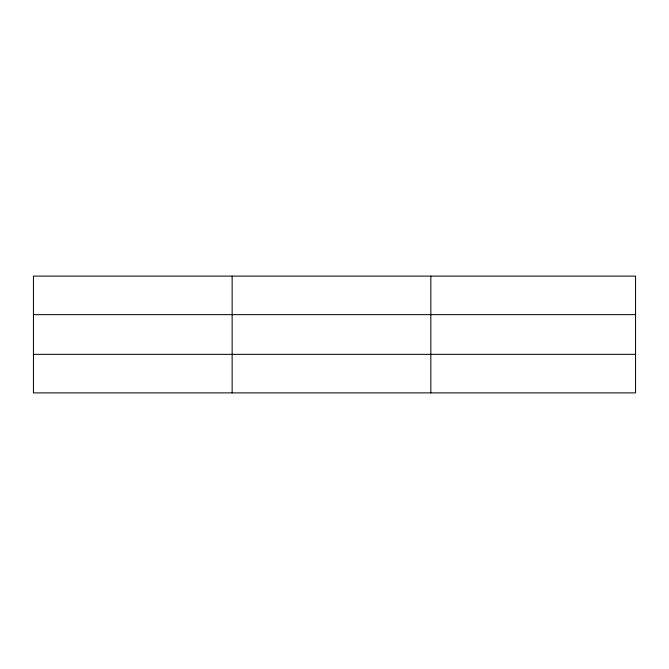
<?xml version="1.0" encoding="UTF-8"?>
<svg xmlns="http://www.w3.org/2000/svg" width="669" height="669" viewBox="0 0 669 669"><rect width="100%" height="100%" fill="white"/><g stroke="black" fill="none" stroke-linecap="round" stroke-linejoin="round"><path stroke-width="1" d="M232.143 392.887L232.143 276.113M430.836 392.887L430.836 276.113M635.55 314.647L635.55 276.113L33.45 276.113L33.45 392.887L635.55 392.887L635.55 314.647L33.45 314.647M33.45 354.353L635.55 354.353"/></g></svg>
